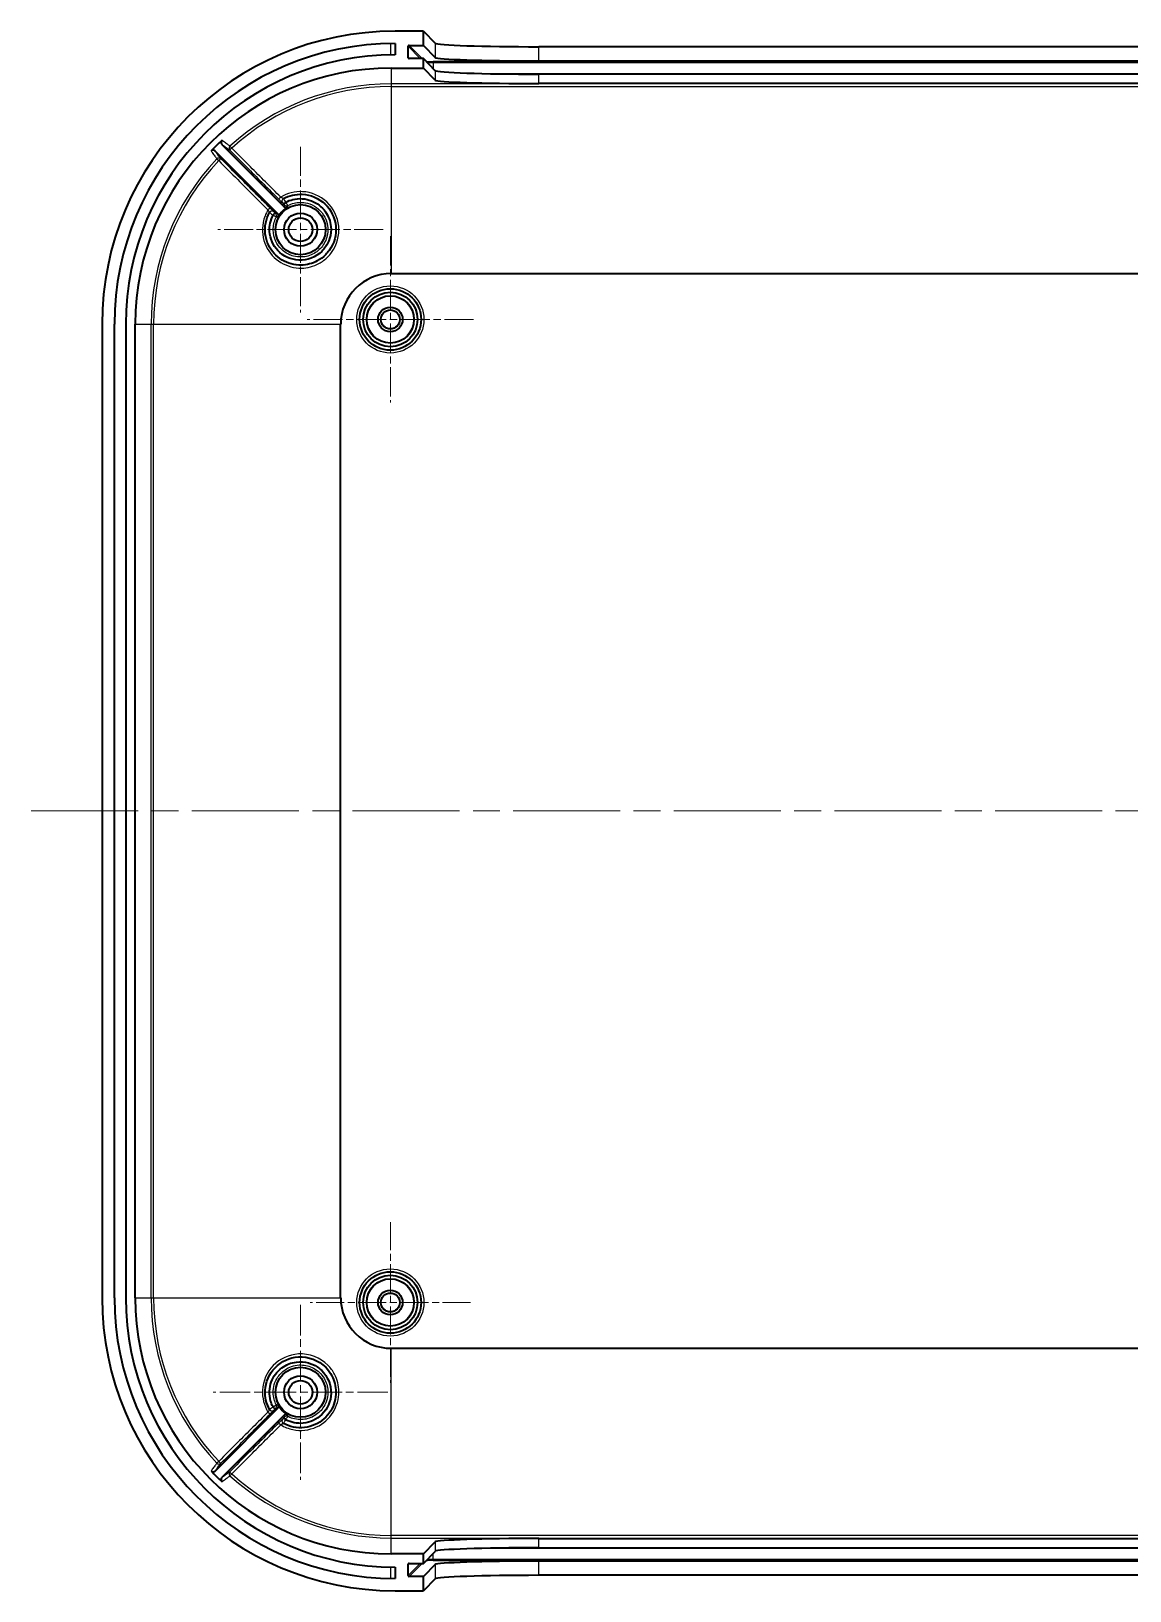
# Model space of a CAD drawing. Header units: millimetres. Extents: x 29 to 4761, y 16 to 859.
# Drawn here: x 2614.2 to 2730.4, y 506.2 to 671.2 of the extents above; entities that cross this region are included whole.
import ezdxf

# ---------------------------------------------------------------- set-up
doc = ezdxf.new("R2010")
doc.units = ezdxf.units.MM
doc.header["$LTSCALE"] = 2
doc.linetypes.add('CHAIN', pattern=[0.3543, 0.2362, -0.0295, 0.0591, -0.0295])
doc.layers.add('Center Mark (ISO)', color=7, linetype='Continuous', lineweight=18, true_color=0x80ffff)
doc.layers.add('Centerline (ISO)', color=7, linetype='Continuous', lineweight=18, true_color=0x80ffff)
doc.layers.add('Visible (ISO)', color=7, linetype='Continuous', lineweight=35)
doc.layers.add('Visible Narrow (ISO)', color=7, linetype='Continuous', lineweight=25)

msp = doc.modelspace()

# ---------------------------------------------------------------- linework, layer by layer
at = {"layer": 'Center Mark (ISO)', "linetype": 'CHAIN', "ltscale": 6.481943}
for p, q in [((2642.68, 658.91), (2642.68, 641.41)), ((2651.43, 650.16), (2633.93, 650.16))]:
    msp.add_line(p, q, dxfattribs=at)
at = {"layer": 'Center Mark (ISO)', "linetype": 'CHAIN', "ltscale": 6.518983}
for p, q in [((2652.18, 649.46), (2652.18, 631.86)), ((2660.98, 640.66), (2643.38, 640.66))]:
    msp.add_line(p, q, dxfattribs=at)
at = {"layer": 'Center Mark (ISO)', "linetype": 'CHAIN', "ltscale": 6.296742}
for p, q in [((2652.18, 545.16), (2652.18, 528.16)), ((2660.68, 536.66), (2643.68, 536.66))]:
    msp.add_line(p, q, dxfattribs=at)
at = {"layer": 'Center Mark (ISO)', "linetype": 'CHAIN', "ltscale": 6.852346}
for p, q in [((2642.68, 536.41), (2642.68, 517.91)), ((2651.93, 527.16), (2633.43, 527.16))]:
    msp.add_line(p, q, dxfattribs=at)
at = {"layer": 'Centerline (ISO)', "linetype": 'CHAIN', "ltscale": 23.990969}
msp.add_line((2614.18, 588.66), (2869.18, 588.66), dxfattribs=at)
at = {"layer": 'Visible (ISO)'}
for p, q in [((2655.68, 671.16), (2652.68, 671.16)), ((2655.68, 669.66), (2655.68, 671.16)), ((2655.68, 671.16), (2656.91, 669.89)), ((2652.68, 669.86), (2652.68, 668.66)), ((2654.08, 668.35), (2654.08, 669.56)), ((2654.18, 669.66), (2655.68, 669.66)), ((2655.68, 668.25), (2654.18, 668.25)), ((2655.68, 669.66), (2656.91, 668.39)), ((2656.91, 666.98), (2655.68, 668.25)), ((2655.68, 667.26), (2655.68, 668.25)), ((2667.91, 669.52), (2815.44, 669.52)), ((2652.28, 667.26), (2655.68, 667.26)), ((2656.91, 665.99), (2655.68, 667.26)), ((2667.91, 668.01), (2815.44, 668.01)), ((2815.44, 666.61), (2667.91, 666.61)), ((2815.44, 665.62), (2667.91, 665.62)), ((2640.25, 651.87), (2633.64, 658.48)), ((2634.36, 659.18), (2640.96, 652.58)), ((2652.28, 645.51), (2831.08, 645.51)), ((2621.68, 640.16), (2621.68, 537.16)), ((2622.98, 537.16), (2622.98, 640.16)), ((2624.18, 640.16), (2624.18, 537.16)), ((2625.18, 537.16), (2625.18, 640.16)), ((2646.92, 537.16), (2646.92, 640.16)), ((2831.08, 531.8), (2652.28, 531.8)), ((2633.64, 518.83), (2640.25, 525.44)), ((2640.96, 524.74), (2634.36, 518.14)), ((2667.91, 511.7), (2815.44, 511.7)), ((2655.68, 510.06), (2652.28, 510.06)), ((2655.68, 510.06), (2656.91, 511.33)), ((2655.68, 509.06), (2656.91, 510.33)), ((2655.68, 509.06), (2655.68, 510.06)), ((2667.91, 510.7), (2815.44, 510.7)), ((2652.68, 508.66), (2652.68, 507.46)), ((2654.08, 507.76), (2654.08, 508.96)), ((2654.18, 509.06), (2655.68, 509.06)), ((2656.91, 508.93), (2655.68, 507.66)), ((2815.44, 509.3), (2667.91, 509.3)), ((2655.68, 507.66), (2654.18, 507.66)), ((2655.68, 506.16), (2655.68, 507.66)), ((2656.91, 507.43), (2655.68, 506.16)), ((2815.44, 507.8), (2667.91, 507.8)), ((2652.68, 506.16), (2655.68, 506.16))]:
    msp.add_line(p, q, dxfattribs=at)
for centre, radius in [((2642.68, 650.16), 2.65), ((2642.68, 650.16), 1.75), ((2642.68, 650.16), 1.25), ((2652.18, 640.66), 3.25), ((2652.18, 640.66), 2.88), ((2652.18, 640.66), 2.5), ((2652.18, 640.66), 1.3), ((2652.18, 640.66), 1), ((2652.18, 536.66), 3.25), ((2652.18, 536.66), 2.88), ((2652.18, 536.66), 2.5), ((2652.18, 536.66), 1.3), ((2652.18, 536.66), 1), ((2642.68, 527.16), 2.65), ((2642.68, 527.16), 1.75), ((2642.68, 527.16), 1.25)]:
    msp.add_circle(centre, radius, dxfattribs=at)
for centre, radius, start, end in [((2652.68, 640.16), 31, 90, 180), ((2652.68, 640.16), 29.7, 90, 180), ((2652.68, 640.16), 28.5, 90, 180), ((2652.28, 640.16), 27.1, 90, 180), ((2652.28, 640.16), 26.44, 132.6257, 136.1337), ((2642.68, 650.16), 2.73, 119.6942, 150.3058), ((2652.28, 640.16), 5.35, 90, 180), ((2652.68, 537.16), 31, 180, 270), ((2652.68, 537.16), 29.7, 180, 270), ((2652.68, 537.16), 28.5, 180, 270), ((2652.28, 537.16), 27.1, 180, 270), ((2652.28, 537.16), 5.35, 180, 270), ((2642.68, 527.16), 2.73, 209.6942, 240.3058), ((2652.28, 537.16), 26.44, 223.8663, 227.3743)]:
    msp.add_arc(centre, radius, start, end, dxfattribs=at)
for centre, major_axis, ratio, start_param, end_param in [((2654.18, 669.56), (-0.0699, 0.0717), 0.998813, 5.511115, 7.081911), ((2654.18, 668.35), (0.0699, -0.0717), 0.998813, 3.940318, 5.511115), ((2667.91, 669.9), (-11, 0), 0.034921, 0.034029, 1.570796), ((2667.91, 668.4), (11, 0), 0.034921, 3.175622, 4.712389), ((2667.91, 667), (-11, 0), 0.034921, 0.034029, 1.570796), ((2667.91, 666), (11, 0), 0.034921, 3.175622, 4.712389), ((2667.91, 511.31), (-11, 0), 0.034921, 4.712389, 6.249156), ((2667.91, 510.32), (11, 0), 0.034921, 1.570796, 3.107563), ((2654.18, 508.96), (0.0699, 0.0717), 0.998813, 0.772071, 2.342867), ((2667.91, 508.91), (-11, 0), 0.034921, 4.712389, 6.249156), ((2654.18, 507.76), (-0.0699, -0.0717), 0.998813, 5.48446, 7.055256), ((2667.91, 507.41), (11, 0), 0.034921, 1.570796, 3.107563)]:
    msp.add_ellipse(centre, major_axis=major_axis, ratio=ratio, start_param=start_param, end_param=end_param, dxfattribs=at)
for points, knots in [([(2633.64, 658.48), (2633.62, 658.51), (2633.58, 658.53), (2633.51, 658.56), (2633.47, 658.57), (2633.39, 658.57), (2633.36, 658.56), (2633.3, 658.54), (2633.28, 658.53), (2633.25, 658.51), (2633.23, 658.49), (2633.22, 658.48)], [0, 0, 0, 0, 0.01173276, 0.01173276, 0.02345978, 0.02345978, 0.03517885, 0.03517885, 0.04151276, 0.04151276, 0.04784661, 0.04784661, 0.04784661, 0.04784661]), ([(2634.37, 659.61), (2634.34, 659.58), (2634.32, 659.55), (2634.29, 659.48), (2634.28, 659.44), (2634.27, 659.36), (2634.28, 659.32), (2634.3, 659.27), (2634.31, 659.25), (2634.33, 659.21), (2634.35, 659.19), (2634.36, 659.18)], [0, 0, 0, 0, 0.01171268, 0.01171268, 0.02342642, 0.02342642, 0.03514648, 0.03514648, 0.04182131, 0.04182131, 0.04849675, 0.04849675, 0.04849675, 0.04849675]), ([(2640.86, 653.44), (2641.47, 653.77), (2642.17, 653.94), (2643.74, 653.86), (2644.6, 653.49), (2645.9, 652.28), (2646.32, 651.42), (2646.5, 649.62), (2646.24, 648.69), (2645.59, 647.8), (2645.47, 647.65), (2645.34, 647.52), (2645.08, 647.25), (2644.78, 647.03), (2643.93, 646.57), (2643.34, 646.42), (2642.04, 646.39), (2641.33, 646.58), (2640.1, 647.33), (2639.59, 647.9), (2638.94, 649.29), (2638.84, 650.11), (2639.07, 651.26), (2639.21, 651.63), (2639.39, 651.97)], [1.390185, 1.390185, 1.390185, 1.390185, 1.61459, 1.61459, 1.900324, 1.900324, 2.192088, 2.192088, 2.487503, 2.487503, 2.549169, 2.549169, 2.549169, 2.669375, 2.669375, 2.861704, 2.861704, 3.090451, 3.090451, 3.329912, 3.329912, 3.586541, 3.586541, 3.711331, 3.711331, 3.711331, 3.711331]), ([(2641.13, 653.06), (2641.36, 653.19), (2641.61, 653.28), (2642.52, 653.51), (2643.22, 653.46), (2644.43, 652.98), (2644.95, 652.58), (2645.63, 651.6), (2645.83, 651.06), (2645.93, 650.08), (2645.88, 649.64), (2645.66, 648.91), (2645.51, 648.61), (2645.2, 648.17), (2645.07, 648.01), (2644.92, 647.86), (2644.28, 647.24), (2643.39, 646.9), (2641.67, 646.97), (2640.85, 647.34), (2639.76, 648.5), (2639.45, 649.22), (2639.36, 650.56), (2639.49, 651.17), (2639.77, 651.7)], [-2.974705, -2.974705, -2.974705, -2.974705, -2.895655, -2.895655, -2.694639, -2.694639, -2.504301, -2.504301, -2.336327, -2.336327, -2.207116, -2.207116, -2.107723, -2.107723, -2.045603, -2.045603, -2.045603, -1.78031, -1.78031, -1.527883, -1.527883, -1.303337, -1.303337, -1.123987, -1.123987, -1.123987, -1.123987]), ([(2639.97, 651.93), (2639.97, 651.93), (2639.97, 651.93), (2639.97, 651.93), (2639.97, 651.92), (2639.95, 651.9), (2639.94, 651.89), (2639.91, 651.85), (2639.89, 651.83), (2639.84, 651.78), (2639.81, 651.75), (2639.78, 651.72)], [-0.00023813, -0.00023813, -0.00023813, -0.00023813, 0, 0, 0.0112254, 0.0112254, 0.02202357, 0.02202357, 0.03375536, 0.03375536, 0.04539591, 0.04539591, 0.04539591, 0.04539591]), ([(2640.3, 651.51), (2640.32, 651.54), (2640.33, 651.58), (2640.34, 651.66), (2640.34, 651.7), (2640.33, 651.76), (2640.32, 651.78), (2640.29, 651.83), (2640.27, 651.85), (2640.25, 651.87)], [0, 0, 0, 0, 0.01171933, 0.01171933, 0.02343847, 0.02343847, 0.03132194, 0.03132194, 0.03920543, 0.03920543, 0.03920543, 0.03920543]), ([(2641.11, 653.05), (2641.08, 653.02), (2641.06, 652.99), (2641.01, 652.95), (2640.98, 652.93), (2640.95, 652.89), (2640.93, 652.88), (2640.91, 652.87), (2640.9, 652.86), (2640.9, 652.86), (2640.9, 652.86), (2640.9, 652.86)], [0, 0, 0, 0, 0.01157519, 0.01157519, 0.0232405, 0.0232405, 0.03402038, 0.03402038, 0.04522595, 0.04522595, 0.0454631, 0.0454631, 0.0454631, 0.0454631]), ([(2640.96, 652.58), (2640.99, 652.55), (2641.02, 652.53), (2641.09, 652.5), (2641.13, 652.49), (2641.2, 652.49), (2641.22, 652.49), (2641.28, 652.51), (2641.3, 652.52), (2641.32, 652.53)], [0, 0, 0, 0, 0.01171933, 0.01171933, 0.02343845, 0.02343845, 0.03132193, 0.03132193, 0.03920543, 0.03920543, 0.03920543, 0.03920543]), ([(2639.78, 651.72), (2639.78, 651.72), (2639.78, 651.72), (2639.78, 651.71), (2639.77, 651.71), (2639.77, 651.7)], [0.084972316, 0.084972316, 0.084972316, 0.084972316, 0.085492845, 0.085492845, 0.089683008, 0.089683008, 0.089683008, 0.089683008]), ([(2639.39, 525.35), (2639.06, 525.95), (2638.89, 526.66), (2638.98, 528.25), (2639.36, 529.12), (2640.63, 530.43), (2641.53, 530.84), (2643.51, 530.96), (2644.59, 530.55), (2645.34, 529.8), (2645.6, 529.53), (2645.82, 529.23), (2646.27, 528.38), (2646.42, 527.79), (2646.43, 526.49), (2646.24, 525.79), (2645.48, 524.56), (2644.9, 524.05), (2643.51, 523.42), (2642.69, 523.32), (2641.55, 523.56), (2641.19, 523.69), (2640.86, 523.87)], [1.387002, 1.387002, 1.387002, 1.387002, 1.612313, 1.612313, 1.903558, 1.903558, 2.205154, 2.205154, 2.549165, 2.549165, 2.549165, 2.669371, 2.669371, 2.8617, 2.8617, 3.090894, 3.090894, 3.330249, 3.330249, 3.586875, 3.586875, 3.708144, 3.708144, 3.708144, 3.708144]), ([(2639.77, 525.61), (2639.66, 525.82), (2639.57, 526.04), (2639.33, 526.91), (2639.36, 527.62), (2639.8, 528.84), (2640.2, 529.37), (2641.15, 530.08), (2641.69, 530.29), (2642.67, 530.41), (2643.11, 530.38), (2643.85, 530.17), (2644.15, 530.03), (2644.61, 529.73), (2644.77, 529.6), (2644.92, 529.45), (2645.55, 528.83), (2645.92, 527.95), (2645.89, 526.23), (2645.54, 525.4), (2644.41, 524.29), (2643.7, 523.95), (2642.33, 523.83), (2641.69, 523.96), (2641.13, 524.25)], [-2.967212, -2.967212, -2.967212, -2.967212, -2.896772, -2.896772, -2.695553, -2.695553, -2.505218, -2.505218, -2.336908, -2.336908, -2.207439, -2.207439, -2.107848, -2.107848, -2.045603, -2.045603, -2.045603, -1.780877, -1.780877, -1.528696, -1.528696, -1.304566, -1.304566, -1.116494, -1.116494, -1.116494, -1.116494]), ([(2639.78, 525.59), (2639.81, 525.56), (2639.84, 525.54), (2639.89, 525.49), (2639.91, 525.46), (2639.94, 525.43), (2639.95, 525.41), (2639.97, 525.39), (2639.97, 525.39), (2639.97, 525.38), (2639.97, 525.38), (2639.97, 525.38)], [0, 0, 0, 0, 0.01157548, 0.01157548, 0.02324169, 0.02324169, 0.0339795, 0.0339795, 0.04514215, 0.04514215, 0.04537895, 0.04537895, 0.04537895, 0.04537895]), ([(2640.25, 525.44), (2640.28, 525.47), (2640.3, 525.5), (2640.33, 525.58), (2640.34, 525.61), (2640.34, 525.68), (2640.34, 525.71), (2640.33, 525.76), (2640.32, 525.78), (2640.3, 525.8)], [0, 0, 0, 0, 0.01171933, 0.01171933, 0.02343845, 0.02343845, 0.03132193, 0.03132193, 0.03920543, 0.03920543, 0.03920543, 0.03920543]), ([(2641.32, 524.78), (2641.29, 524.8), (2641.25, 524.82), (2641.17, 524.83), (2641.13, 524.82), (2641.07, 524.81), (2641.05, 524.8), (2641, 524.77), (2640.98, 524.75), (2640.96, 524.74)], [0, 0, 0, 0, 0.01171933, 0.01171933, 0.02343847, 0.02343847, 0.03132194, 0.03132194, 0.03920543, 0.03920543, 0.03920543, 0.03920543]), ([(2640.9, 524.45), (2640.9, 524.45), (2640.9, 524.45), (2640.9, 524.45), (2640.91, 524.45), (2640.93, 524.43), (2640.95, 524.42), (2640.98, 524.39), (2641.01, 524.37), (2641.06, 524.32), (2641.08, 524.29), (2641.11, 524.27)], [-0.0002385, -0.0002385, -0.0002385, -0.0002385, 0, 0, 0.01126892, 0.01126892, 0.02210975, 0.02210975, 0.03384102, 0.03384102, 0.04548166, 0.04548166, 0.04548166, 0.04548166]), ([(2641.11, 524.27), (2641.11, 524.26), (2641.11, 524.26), (2641.12, 524.26), (2641.12, 524.25), (2641.13, 524.25)], [0.08378186, 0.08378186, 0.08378186, 0.08378186, 0.084260716, 0.084260716, 0.087865168, 0.087865168, 0.087865168, 0.087865168]), ([(2633.22, 518.84), (2633.24, 518.81), (2633.27, 518.79), (2633.35, 518.75), (2633.38, 518.75), (2633.46, 518.74), (2633.5, 518.75), (2633.56, 518.77), (2633.58, 518.78), (2633.61, 518.8), (2633.63, 518.82), (2633.64, 518.83)], [0, 0, 0, 0, 0.01171263, 0.01171263, 0.02342663, 0.02342663, 0.03514711, 0.03514711, 0.04149604, 0.04149604, 0.04784551, 0.04784551, 0.04784551, 0.04784551]), ([(2634.36, 518.14), (2634.34, 518.11), (2634.31, 518.08), (2634.28, 518), (2634.28, 517.97), (2634.28, 517.89), (2634.28, 517.85), (2634.31, 517.79), (2634.32, 517.77), (2634.34, 517.74), (2634.36, 517.72), (2634.37, 517.7)], [0, 0, 0, 0, 0.01173286, 0.01173286, 0.02345996, 0.02345996, 0.03517903, 0.03517903, 0.04183847, 0.04183847, 0.04849786, 0.04849786, 0.04849786, 0.04849786])]:
    msp.add_open_spline(points, degree=3, knots=knots, dxfattribs=at)
for points in [[(2641.13, 653.06), (2641.12, 653.06), (2641.12, 653.05), (2641.11, 653.05)], [(2639.77, 525.61), (2639.77, 525.6), (2639.78, 525.6), (2639.78, 525.59)]]:
    msp.add_open_spline(points, degree=3, dxfattribs=at)
at = {"layer": 'Visible Narrow (ISO)'}
for p, q in [((2652.18, 669.85), (2652.18, 668.65)), ((2654.08, 669.56), (2655.34, 668.25)), ((2654.17, 668.25), (2654.08, 668.35)), ((2655.54, 668.25), (2654.18, 669.66)), ((2656.91, 669.89), (2656.91, 668.39)), ((2667.91, 668.01), (2667.91, 669.52)), ((2652.28, 667.26), (2652.28, 665.58)), ((2656.7, 667.96), (2656.7, 667.86)), ((2826.65, 667.96), (2656.7, 667.96)), ((2656.7, 667.86), (2826.65, 667.86)), ((2656.7, 667.86), (2656.7, 667.2)), ((2656.91, 666.98), (2656.91, 665.99)), ((2820.56, 666.66), (2662.79, 666.66)), ((2667.91, 665.62), (2667.91, 666.61)), ((2831.08, 665.58), (2652.28, 665.58)), ((2652.28, 665.58), (2652.28, 665.3)), ((2652.28, 665.3), (2831.08, 665.3)), ((2652.28, 665.3), (2652.28, 645.51)), ((2635.39, 658.79), (2635.2, 658.99)), ((2633.83, 657.65), (2634.03, 657.46)), ((2625.18, 640.16), (2626.85, 640.16)), ((2626.85, 640.16), (2627.13, 640.16)), ((2626.85, 640.16), (2626.85, 537.16)), ((2627.13, 537.16), (2627.13, 640.16)), ((2627.13, 640.16), (2646.92, 640.16)), ((2625.18, 537.16), (2626.85, 537.16)), ((2626.85, 537.16), (2627.13, 537.16)), ((2627.13, 537.16), (2646.92, 537.16)), ((2652.28, 512.01), (2652.28, 531.8)), ((2634.03, 519.85), (2633.83, 519.67)), ((2635.2, 518.32), (2635.39, 518.52)), ((2652.28, 511.73), (2652.28, 512.01)), ((2831.08, 512.01), (2652.28, 512.01)), ((2652.28, 510.06), (2652.28, 511.73)), ((2652.28, 511.73), (2831.08, 511.73)), ((2667.91, 510.7), (2667.91, 511.7)), ((2656.7, 509.46), (2656.7, 510.11)), ((2656.91, 511.33), (2656.91, 510.33)), ((2662.79, 510.66), (2820.56, 510.66)), ((2652.18, 508.66), (2652.18, 507.46)), ((2655.34, 509.06), (2654.08, 507.76)), ((2654.08, 508.96), (2654.17, 509.06)), ((2654.18, 507.66), (2655.54, 509.06)), ((2656.7, 509.46), (2656.7, 509.35)), ((2826.65, 509.46), (2656.7, 509.46)), ((2656.7, 509.35), (2826.65, 509.35)), ((2656.91, 508.93), (2656.91, 507.43)), ((2667.91, 507.8), (2667.91, 509.3))]:
    msp.add_line(p, q, dxfattribs=at)
for centre, radius in [((2652.18, 640.66), 3.55), ((2652.18, 640.66), 2.53), ((2652.18, 536.66), 3.55), ((2652.18, 536.66), 2.53)]:
    msp.add_circle(centre, radius, dxfattribs=at)
for centre, radius, start, end in [((2652.28, 640.16), 25.42, 90, 132.1827), ((2652.28, 640.16), 25.15, 90, 132.1827), ((2652.28, 640.16), 25.42, 136.5262, 180), ((2652.28, 640.16), 25.15, 136.5262, 180), ((2652.28, 537.16), 25.42, 180, 223.4738), ((2652.28, 537.16), 25.15, 180, 223.4738), ((2652.28, 537.16), 25.42, 227.8173, 270), ((2652.28, 537.16), 25.15, 227.8173, 270)]:
    msp.add_arc(centre, radius, start, end, dxfattribs=at)
for centre, major_axis, ratio, start_param, end_param in [((2656.7, 667.99), (-0.9, 0), 0.034899, 0.585404, 1.570796), ((2656.7, 667.89), (1, 0), 0.034899, 4.013205, 4.712389), ((2635.41, 658.77), (-0.179, -0.241), 0.999367, 4.515756, 6.13551), ((2635.41, 658.77), (-0.212, -0.212), 0.084292, 4.708204, 6.277931), ((2634.04, 657.44), (0.241, 0.178), 0.999372, 0.148288, 1.745523), ((2634.04, 657.44), (0.212, 0.212), 0.084364, 0.005255, 1.573082), ((2640.6, 653.58), (-0.212, -0.212), 0.084189, 4.706477, 6.277931), ((2641.01, 653.18), (-0.212, 0.212), 0.999987, 6.001696, 7.853982), ((2641.01, 653.18), (-0.212, 0.212), 0.999987, 6.001274, 7.853982), ((2639.25, 652.23), (0.212, 0.212), 0.084333, 0.005255, 1.57403), ((2639.65, 651.82), (-0.263, 0.145), 0.999985, 4.430895, 6.283185), ((2639.65, 651.82), (-0.263, 0.145), 0.999985, 4.430474, 6.283185), ((2639.84, 651.63), (0.138, 0.266), 0.999994, 4.712389, 5.977585), ((2641.2, 652.99), (-0.266, -0.138), 0.999994, 0.305597, 1.570796), ((2639.25, 525.08), (0.212, -0.212), 0.084333, 4.709156, 6.277931), ((2639.65, 525.49), (-0.212, -0.212), 0.999987, 6.001692, 7.853982), ((2639.65, 525.49), (-0.212, -0.212), 0.999987, 6.00127, 7.853982), ((2639.84, 525.68), (0.138, -0.266), 0.999994, 0.3056, 1.570796), ((2640.6, 523.73), (-0.212, 0.212), 0.084189, 0.005255, 1.576708), ((2641.01, 524.14), (-0.145, -0.263), 0.999985, 4.4309, 6.283185), ((2641.01, 524.13), (-0.145, -0.263), 0.999985, 4.430478, 6.283185), ((2641.2, 524.33), (-0.266, 0.138), 0.999994, 4.712389, 5.977588), ((2634.04, 519.87), (0.212, -0.212), 0.084364, 4.710104, 6.277931), ((2634.04, 519.87), (0.241, -0.178), 0.999372, 4.537662, 6.134897), ((2635.41, 518.54), (-0.179, 0.241), 0.999367, 0.147675, 1.767429), ((2635.41, 518.54), (-0.212, 0.212), 0.084292, 0.005255, 1.574982), ((2656.7, 509.32), (0.9, 0), 0.034899, 1.570796, 2.556189), ((2656.7, 509.42), (-1, 0), 0.034899, 4.712389, 5.411573)]:
    msp.add_ellipse(centre, major_axis=major_axis, ratio=ratio, start_param=start_param, end_param=end_param, dxfattribs=at)
for points, knots in [([(2633.22, 658.48), (2633.26, 658.42), (2633.3, 658.36), (2633.34, 658.31), (2633.43, 658.18), (2633.52, 658.06), (2633.68, 657.85), (2633.75, 657.75), (2633.83, 657.65)], [-3.132943, -3.132943, -3.132943, -3.132943, -2.532076, -2.532076, -2.532076, -1.266038, -1.266038, -0.227616, -0.227616, -0.227616, -0.227616]), ([(2634.26, 657.65), (2634.18, 657.75), (2634.11, 657.85), (2633.95, 658.07), (2633.86, 658.19), (2633.77, 658.31), (2633.73, 658.37), (2633.69, 658.42), (2633.64, 658.48)], [0.227616, 0.227616, 0.227616, 0.227616, 1.266038, 1.266038, 2.532076, 2.532076, 2.532076, 3.132052, 3.132052, 3.132052, 3.132052]), ([(2634.36, 659.18), (2634.42, 659.13), (2634.48, 659.09), (2634.53, 659.05), (2634.66, 658.96), (2634.78, 658.87), (2635, 658.71), (2635.09, 658.63), (2635.19, 658.56)], [1.932109, 1.932109, 1.932109, 1.932109, 2.531995, 2.531995, 2.531995, 3.797992, 3.797992, 4.83656, 4.83656, 4.83656, 4.83656]), ([(2635.2, 658.99), (2635.1, 659.07), (2635.01, 659.14), (2634.79, 659.3), (2634.66, 659.39), (2634.54, 659.48), (2634.49, 659.52), (2634.43, 659.57), (2634.37, 659.61)], [-4.83656, -4.83656, -4.83656, -4.83656, -3.797992, -3.797992, -2.531995, -2.531995, -2.531995, -1.931218, -1.931218, -1.931218, -1.931218]), ([(2635.19, 658.56), (2635.85, 657.9), (2636.51, 657.24), (2638.24, 655.51), (2639.32, 654.44), (2640.39, 653.37)], [1.0910008, 1.0910008, 1.0910008, 1.0910008, 1.3713725, 1.3713725, 1.8284966, 1.8284966, 1.8284966, 1.8284966]), ([(2640.59, 653.6), (2639.51, 654.67), (2638.44, 655.74), (2636.71, 657.47), (2636.05, 658.13), (2635.39, 658.79)], [-1.8284966, -1.8284966, -1.8284966, -1.8284966, -1.3713725, -1.3713725, -1.0910008, -1.0910008, -1.0910008, -1.0910008]), ([(2634.03, 657.46), (2634.69, 656.79), (2635.36, 656.12), (2637.1, 654.38), (2638.17, 653.31), (2639.23, 652.24)], [-0.7396249, -0.7396249, -0.7396249, -0.7396249, -0.4548297, -0.4548297, 0, 0, 0, 0]), ([(2639.46, 652.44), (2638.4, 653.51), (2637.33, 654.58), (2635.59, 656.32), (2634.92, 656.98), (2634.26, 657.65)], [0, 0, 0, 0, 0.4548297, 0.4548297, 0.7396249, 0.7396249, 0.7396249, 0.7396249]), ([(2639.23, 652.24), (2638.99, 651.84), (2638.81, 651.39), (2638.56, 650.09), (2638.67, 649.2), (2639.36, 647.71), (2639.92, 647.09), (2641.25, 646.29), (2642.01, 646.08), (2643.41, 646.1), (2644.05, 646.27), (2644.96, 646.76), (2645.29, 647), (2645.57, 647.29), (2645.71, 647.43), (2645.85, 647.59), (2646.54, 648.55), (2646.81, 649.56), (2646.62, 651.5), (2646.17, 652.42), (2644.77, 653.74), (2643.84, 654.13), (2642.09, 654.22), (2641.27, 654.02), (2640.59, 653.6)], [-3.72871, -3.72871, -3.72871, -3.72871, -3.586541, -3.586541, -3.329912, -3.329912, -3.090451, -3.090451, -2.861704, -2.861704, -2.669375, -2.669375, -2.549169, -2.549169, -2.549169, -2.487503, -2.487503, -2.192088, -2.192088, -1.900324, -1.900324, -1.61459, -1.61459, -1.372973, -1.372973, -1.372973, -1.372973]), ([(2640.86, 653.44), (2640.86, 653.44), (2640.85, 653.45), (2640.79, 653.48), (2640.76, 653.49), (2640.7, 653.53), (2640.67, 653.54), (2640.62, 653.57), (2640.61, 653.59), (2640.59, 653.6)], [-0.09088563, -0.09088563, -0.09088563, -0.09088563, -0.05799154, -0.05799154, -0.03221752, -0.03221752, -0.01239135, -0.01239135, 0, 0, 0, 0]), ([(2641.13, 653.06), (2641.11, 653.09), (2641.1, 653.11), (2641.03, 653.21), (2640.98, 653.28), (2640.91, 653.37), (2640.89, 653.41), (2640.87, 653.43), (2640.87, 653.44), (2640.87, 653.44)], [0, 0, 0, 0, 0.00347619, 0.00347619, 0.01546967, 0.01546967, 0.02469543, 0.02469543, 0.03046153, 0.03046153, 0.03046153, 0.03046153]), ([(2639.23, 652.24), (2639.25, 652.22), (2639.27, 652.19), (2639.31, 652.12), (2639.34, 652.07), (2639.38, 652), (2639.39, 651.97), (2639.39, 651.97)], [-0.09094272, -0.09094272, -0.09094272, -0.09094272, -0.07186543, -0.07186543, -0.04134175, -0.04134175, 0, 0, 0, 0]), ([(2639.39, 651.97), (2639.39, 651.97), (2639.39, 651.96), (2639.41, 651.96), (2639.42, 651.95), (2639.46, 651.92), (2639.5, 651.89), (2639.59, 651.83), (2639.65, 651.78), (2639.73, 651.73), (2639.75, 651.71), (2639.77, 651.7)], [0, 0, 0, 0, 0.00375714, 0.00375714, 0.00976857, 0.00976857, 0.01758343, 0.01758343, 0.02774275, 0.02774275, 0.03048442, 0.03048442, 0.03048442, 0.03048442]), ([(2639.87, 652.03), (2639.87, 652.03), (2639.83, 652.07), (2639.72, 652.18), (2639.66, 652.24), (2639.55, 652.35), (2639.51, 652.4), (2639.46, 652.44)], [0, 0, 0, 0, 0.04134175, 0.04134175, 0.07186543, 0.07186543, 0.09094272, 0.09094272, 0.09094272, 0.09094272]), ([(2641.34, 652.72), (2641.75, 652.93), (2642.21, 653.05), (2642.92, 653.05), (2643.16, 653.02), (2644.11, 652.77), (2644.73, 652.32), (2645.46, 651.16), (2645.62, 650.51), (2645.51, 649.41), (2645.35, 648.95), (2644.84, 648.18), (2644.5, 647.87), (2643.7, 647.41), (2643.24, 647.28), (2642.49, 647.26), (2642.2, 647.29), (2641.92, 647.36), (2641.74, 647.41), (2641.56, 647.48), (2641.12, 647.7), (2640.87, 647.87), (2640.41, 648.32), (2640.21, 648.61), (2639.89, 649.29), (2639.79, 649.71), (2639.78, 650.56), (2639.88, 651.01), (2640.08, 651.43), (2640.1, 651.46), (2640.11, 651.49)], [-1.95325, -1.95325, -1.95325, -1.95325, -1.791506, -1.791506, -1.705499, -1.705499, -1.450822, -1.450822, -1.226546, -1.226546, -1.060827, -1.060827, -0.903083, -0.903083, -0.739762, -0.739762, -0.637686, -0.637686, -0.637686, -0.571665, -0.571665, -0.466032, -0.466032, -0.345414, -0.345414, -0.200129, -0.200129, -0.045217, -0.045217, -0.034116, -0.034116, -0.034116, -0.034116]), ([(2639.97, 651.93), (2639.95, 651.95), (2639.93, 651.96), (2639.9, 651.99), (2639.89, 652.01), (2639.88, 652.02), (2639.87, 652.03), (2639.87, 652.03), (2639.87, 652.03), (2639.87, 652.03)], [-0.0259187, -0.0259187, -0.0259187, -0.0259187, -0.01758343, -0.01758343, -0.00976857, -0.00976857, -0.00375714, -0.00375714, 0, 0, 0, 0]), ([(2640.06, 651.84), (2640.06, 651.84), (2640.05, 651.84), (2640.04, 651.86), (2640.03, 651.87), (2640.02, 651.88), (2640.01, 651.88), (2640, 651.9), (2639.98, 651.91), (2639.98, 651.92), (2639.97, 651.93)], [-0.02776468, -0.02776468, -0.02776468, -0.02776468, -0.02032718, -0.02032718, -0.01388234, -0.01388234, -0.01388234, -0.0078694, -0.0078694, -0.00453442, -0.00453442, -0.00453442, -0.00453442]), ([(2640.25, 651.87), (2640.24, 651.87), (2640.22, 651.87), (2640.16, 651.86), (2640.11, 651.85), (2640.06, 651.84)], [1.570034, 1.570034, 1.570034, 1.570034, 2.311485, 2.311485, 4.62297, 4.62297, 4.62297, 4.62297]), ([(2640.39, 653.37), (2640.42, 653.34), (2640.45, 653.31), (2640.52, 653.24), (2640.57, 653.19), (2640.66, 653.1), (2640.7, 653.06), (2640.77, 652.99), (2640.8, 652.97), (2640.8, 652.97)], [0, 0, 0, 0, 0.01239135, 0.01239135, 0.03221752, 0.03221752, 0.05799154, 0.05799154, 0.09088563, 0.09088563, 0.09088563, 0.09088563]), ([(2640.8, 652.97), (2640.8, 652.97), (2640.8, 652.96), (2640.81, 652.95), (2640.82, 652.94), (2640.86, 652.91), (2640.88, 652.89), (2640.9, 652.86)], [-0.03046153, -0.03046153, -0.03046153, -0.03046153, -0.02469543, -0.02469543, -0.01546967, -0.01546967, -0.00456409, -0.00456409, -0.00456409, -0.00456409]), ([(2640.9, 652.86), (2640.92, 652.85), (2640.93, 652.84), (2640.95, 652.81), (2640.96, 652.8), (2640.98, 652.79), (2640.98, 652.78), (2640.99, 652.78), (2640.99, 652.77), (2640.99, 652.77)], [-0.02325179, -0.02325179, -0.02325179, -0.02325179, -0.01741585, -0.01741585, -0.00967547, -0.00967547, -0.00372134, -0.00372134, 0, 0, 0, 0]), ([(2640.99, 652.77), (2640.99, 652.75), (2640.98, 652.72), (2640.98, 652.68), (2640.97, 652.65), (2640.97, 652.63), (2640.97, 652.61), (2640.96, 652.59), (2640.96, 652.58)], [0, 0, 0, 0, 1.155671, 1.155671, 2.311342, 2.311342, 2.311342, 3.05265, 3.05265, 3.05265, 3.05265]), ([(2641.34, 652.72), (2641.34, 652.72), (2641.34, 652.72), (2641.33, 652.74), (2641.32, 652.75), (2641.29, 652.79), (2641.26, 652.83), (2641.2, 652.92), (2641.16, 652.98), (2641.11, 653.05)], [0, 0, 0, 0, 0.00372134, 0.00372134, 0.00967547, 0.00967547, 0.01741585, 0.01741585, 0.02763342, 0.02763342, 0.02763342, 0.02763342]), ([(2641.32, 652.53), (2641.32, 652.54), (2641.33, 652.56), (2641.33, 652.58), (2641.33, 652.6), (2641.33, 652.62), (2641.34, 652.67), (2641.34, 652.7), (2641.34, 652.72)], [-3.05265, -3.05265, -3.05265, -3.05265, -2.311342, -2.311342, -2.311342, -1.155671, -1.155671, 0, 0, 0, 0]), ([(2639.78, 651.72), (2639.83, 651.69), (2639.88, 651.65), (2639.96, 651.6), (2639.99, 651.58), (2640.02, 651.56), (2640.04, 651.54), (2640.07, 651.52), (2640.1, 651.5), (2640.11, 651.49), (2640.11, 651.49)], [0.00015291, 0.00015291, 0.00015291, 0.00015291, 0.0078694, 0.0078694, 0.01388234, 0.01388234, 0.01388234, 0.02032718, 0.02032718, 0.02776468, 0.02776468, 0.02776468, 0.02776468]), ([(2640.11, 651.49), (2640.16, 651.5), (2640.21, 651.5), (2640.27, 651.51), (2640.29, 651.51), (2640.3, 651.51)], [-4.62297, -4.62297, -4.62297, -4.62297, -2.311485, -2.311485, -1.570034, -1.570034, -1.570034, -1.570034]), ([(2640.59, 523.72), (2640.98, 523.48), (2641.42, 523.3), (2642.7, 523.04), (2643.59, 523.14), (2645.09, 523.82), (2645.71, 524.37), (2646.53, 525.7), (2646.74, 526.46), (2646.73, 527.86), (2646.57, 528.5), (2646.09, 529.42), (2645.85, 529.74), (2645.57, 530.03), (2644.76, 530.84), (2643.6, 531.28), (2641.46, 531.15), (2640.49, 530.71), (2639.11, 529.29), (2638.7, 528.35), (2638.61, 526.58), (2638.81, 525.76), (2639.23, 525.07)], [-3.725356, -3.725356, -3.725356, -3.725356, -3.586875, -3.586875, -3.330249, -3.330249, -3.090894, -3.090894, -2.8617, -2.8617, -2.669371, -2.669371, -2.549165, -2.549165, -2.549165, -2.205154, -2.205154, -1.903558, -1.903558, -1.612313, -1.612313, -1.369623, -1.369623, -1.369623, -1.369623]), ([(2640.11, 525.82), (2639.91, 526.21), (2639.79, 526.66), (2639.77, 527.69), (2639.95, 528.29), (2640.52, 529.13), (2640.83, 529.42), (2641.64, 529.91), (2642.18, 530.06), (2643.18, 530.04), (2643.64, 529.92), (2644.51, 529.46), (2644.9, 529.08), (2645.4, 528.24), (2645.54, 527.78), (2645.58, 527.02), (2645.55, 526.73), (2645.48, 526.45), (2645.41, 526.17), (2645.3, 525.9), (2644.91, 525.27), (2644.58, 524.94), (2643.83, 524.47), (2643.4, 524.32), (2642.48, 524.23), (2641.98, 524.31), (2641.47, 524.53), (2641.4, 524.56), (2641.34, 524.59)], [-1.952733, -1.952733, -1.952733, -1.952733, -1.797667, -1.797667, -1.589533, -1.589533, -1.44237, -1.44237, -1.25381, -1.25381, -1.09312, -1.09312, -0.910278, -0.910278, -0.746944, -0.746944, -0.64486, -0.64486, -0.64486, -0.542776, -0.542776, -0.384293, -0.384293, -0.229945, -0.229945, -0.059528, -0.059528, -0.034251, -0.034251, -0.034251, -0.034251]), ([(2639.23, 525.07), (2638.16, 523.99), (2637.09, 522.92), (2635.35, 521.18), (2634.69, 520.52), (2634.03, 519.85)], [-1.8284651, -1.8284651, -1.8284651, -1.8284651, -1.3713488, -1.3713488, -1.0888402, -1.0888402, -1.0888402, -1.0888402]), ([(2634.26, 519.66), (2634.92, 520.32), (2635.58, 520.99), (2637.32, 522.72), (2638.39, 523.8), (2639.46, 524.87)], [1.0888402, 1.0888402, 1.0888402, 1.0888402, 1.3713488, 1.3713488, 1.8284651, 1.8284651, 1.8284651, 1.8284651]), ([(2639.39, 525.35), (2639.39, 525.34), (2639.38, 525.33), (2639.36, 525.27), (2639.34, 525.24), (2639.3, 525.18), (2639.29, 525.15), (2639.26, 525.11), (2639.25, 525.09), (2639.23, 525.07)], [-0.09094272, -0.09094272, -0.09094272, -0.09094272, -0.05799472, -0.05799472, -0.03221929, -0.03221929, -0.01239203, -0.01239203, 0, 0, 0, 0]), ([(2639.77, 525.61), (2639.75, 525.6), (2639.72, 525.58), (2639.63, 525.51), (2639.55, 525.46), (2639.46, 525.39), (2639.43, 525.37), (2639.4, 525.35), (2639.39, 525.35), (2639.39, 525.35)], [0, 0, 0, 0, 0.00349568, 0.00349568, 0.01549067, 0.01549067, 0.02471759, 0.02471759, 0.03048442, 0.03048442, 0.03048442, 0.03048442]), ([(2639.46, 524.87), (2639.49, 524.9), (2639.52, 524.93), (2639.6, 525), (2639.64, 525.05), (2639.73, 525.14), (2639.77, 525.18), (2639.84, 525.25), (2639.87, 525.28), (2639.87, 525.28)], [0, 0, 0, 0, 0.01239203, 0.01239203, 0.03221929, 0.03221929, 0.05799472, 0.05799472, 0.09094272, 0.09094272, 0.09094272, 0.09094272]), ([(2640.11, 525.82), (2640.11, 525.82), (2640.11, 525.82), (2640.1, 525.81), (2640.08, 525.8), (2640.04, 525.77), (2640.01, 525.75), (2639.91, 525.68), (2639.85, 525.64), (2639.78, 525.59)], [0, 0, 0, 0, 0.00372125, 0.00372125, 0.00967525, 0.00967525, 0.01741545, 0.01741545, 0.02761177, 0.02761177, 0.02761177, 0.02761177]), ([(2639.87, 525.28), (2639.87, 525.28), (2639.87, 525.28), (2639.88, 525.29), (2639.89, 525.3), (2639.92, 525.34), (2639.94, 525.36), (2639.97, 525.38)], [-0.03048442, -0.03048442, -0.03048442, -0.03048442, -0.02471759, -0.02471759, -0.01549067, -0.01549067, -0.00456572, -0.00456572, -0.00456572, -0.00456572]), ([(2639.97, 525.38), (2639.98, 525.4), (2639.99, 525.41), (2640.02, 525.43), (2640.03, 525.45), (2640.05, 525.46), (2640.05, 525.47), (2640.06, 525.47), (2640.06, 525.47), (2640.06, 525.47)], [-0.02323026, -0.02323026, -0.02323026, -0.02323026, -0.01741545, -0.01741545, -0.00967525, -0.00967525, -0.00372125, -0.00372125, 0, 0, 0, 0]), ([(2640.06, 525.47), (2640.08, 525.47), (2640.11, 525.46), (2640.16, 525.46), (2640.18, 525.45), (2640.21, 525.45), (2640.22, 525.45), (2640.24, 525.45), (2640.25, 525.44)], [0, 0, 0, 0, 1.155743, 1.155743, 2.311485, 2.311485, 2.311485, 3.052936, 3.052936, 3.052936, 3.052936]), ([(2640.3, 525.8), (2640.29, 525.81), (2640.27, 525.81), (2640.26, 525.81), (2640.23, 525.81), (2640.21, 525.81), (2640.16, 525.82), (2640.14, 525.82), (2640.11, 525.82)], [-3.052936, -3.052936, -3.052936, -3.052936, -2.311485, -2.311485, -2.311485, -1.155743, -1.155743, 0, 0, 0, 0]), ([(2640.96, 524.74), (2640.96, 524.72), (2640.97, 524.7), (2640.98, 524.64), (2640.98, 524.59), (2640.99, 524.54)], [1.570034, 1.570034, 1.570034, 1.570034, 2.311342, 2.311342, 4.622684, 4.622684, 4.622684, 4.622684]), ([(2641.34, 524.59), (2641.34, 524.64), (2641.33, 524.69), (2641.33, 524.75), (2641.32, 524.77), (2641.32, 524.78)], [-4.622684, -4.622684, -4.622684, -4.622684, -2.311342, -2.311342, -1.570034, -1.570034, -1.570034, -1.570034]), ([(2640.39, 523.95), (2639.32, 522.88), (2638.25, 521.81), (2636.52, 520.08), (2635.86, 519.42), (2635.19, 518.75)], [0, 0, 0, 0, 0.4548375, 0.4548375, 0.7374958, 0.7374958, 0.7374958, 0.7374958]), ([(2635.39, 518.52), (2636.05, 519.18), (2636.72, 519.85), (2638.45, 521.58), (2639.52, 522.65), (2640.59, 523.72)], [-0.7374958, -0.7374958, -0.7374958, -0.7374958, -0.4548375, -0.4548375, 0, 0, 0, 0]), ([(2640.8, 524.35), (2640.8, 524.35), (2640.76, 524.31), (2640.65, 524.2), (2640.59, 524.14), (2640.48, 524.04), (2640.44, 523.99), (2640.39, 523.95)], [0, 0, 0, 0, 0.04127995, 0.04127995, 0.07180652, 0.07180652, 0.09088563, 0.09088563, 0.09088563, 0.09088563]), ([(2640.59, 523.72), (2640.62, 523.73), (2640.65, 523.75), (2640.72, 523.8), (2640.76, 523.82), (2640.83, 523.86), (2640.86, 523.87), (2640.86, 523.87)], [-0.09088563, -0.09088563, -0.09088563, -0.09088563, -0.07180652, -0.07180652, -0.04127995, -0.04127995, 0, 0, 0, 0]), ([(2640.9, 524.45), (2640.88, 524.43), (2640.87, 524.41), (2640.84, 524.38), (2640.82, 524.37), (2640.81, 524.36), (2640.8, 524.35), (2640.8, 524.35), (2640.8, 524.35), (2640.8, 524.35)], [-0.02589744, -0.02589744, -0.02589744, -0.02589744, -0.01757886, -0.01757886, -0.00976603, -0.00976603, -0.00375617, -0.00375617, 0, 0, 0, 0]), ([(2640.87, 523.87), (2640.87, 523.87), (2640.87, 523.87), (2640.88, 523.89), (2640.89, 523.9), (2640.92, 523.94), (2640.94, 523.98), (2641, 524.07), (2641.05, 524.13), (2641.11, 524.21), (2641.12, 524.23), (2641.13, 524.25)], [0, 0, 0, 0, 0.00375617, 0.00375617, 0.00976603, 0.00976603, 0.01757886, 0.01757886, 0.02773554, 0.02773554, 0.03046153, 0.03046153, 0.03046153, 0.03046153]), ([(2640.99, 524.54), (2640.99, 524.54), (2640.99, 524.53), (2640.97, 524.52), (2640.97, 524.51), (2640.96, 524.5), (2640.95, 524.49), (2640.94, 524.48), (2640.92, 524.46), (2640.91, 524.46), (2640.9, 524.45)], [-0.02778638, -0.02778638, -0.02778638, -0.02778638, -0.02034871, -0.02034871, -0.01389319, -0.01389319, -0.01389319, -0.00787278, -0.00787278, -0.00453459, -0.00453459, -0.00453459, -0.00453459]), ([(2641.11, 524.27), (2641.15, 524.31), (2641.18, 524.36), (2641.23, 524.44), (2641.25, 524.47), (2641.27, 524.5), (2641.29, 524.52), (2641.31, 524.55), (2641.33, 524.58), (2641.34, 524.59), (2641.34, 524.59)], [0.00015296, 0.00015296, 0.00015296, 0.00015296, 0.00787278, 0.00787278, 0.01389319, 0.01389319, 0.01389319, 0.02034871, 0.02034871, 0.02778638, 0.02778638, 0.02778638, 0.02778638]), ([(2633.83, 519.67), (2633.75, 519.57), (2633.68, 519.47), (2633.52, 519.25), (2633.43, 519.13), (2633.34, 519.01), (2633.3, 518.95), (2633.26, 518.89), (2633.22, 518.84)], [-4.836536, -4.836536, -4.836536, -4.836536, -3.798114, -3.798114, -2.532076, -2.532076, -2.532076, -1.931209, -1.931209, -1.931209, -1.931209]), ([(2633.64, 518.83), (2633.69, 518.89), (2633.73, 518.95), (2633.77, 519), (2633.86, 519.12), (2633.95, 519.24), (2634.11, 519.46), (2634.18, 519.56), (2634.26, 519.66)], [1.9321, 1.9321, 1.9321, 1.9321, 2.532076, 2.532076, 2.532076, 3.798114, 3.798114, 4.836536, 4.836536, 4.836536, 4.836536]), ([(2635.19, 518.75), (2635.09, 518.68), (2635, 518.61), (2634.78, 518.44), (2634.66, 518.35), (2634.53, 518.26), (2634.48, 518.22), (2634.42, 518.18), (2634.36, 518.14)], [0.22743, 0.22743, 0.22743, 0.22743, 1.265997, 1.265997, 2.531995, 2.531995, 2.531995, 3.13188, 3.13188, 3.13188, 3.13188]), ([(2634.37, 517.7), (2634.43, 517.75), (2634.49, 517.79), (2634.54, 517.83), (2634.66, 517.92), (2634.79, 518.01), (2635.01, 518.17), (2635.1, 518.24), (2635.2, 518.32)], [-3.132771, -3.132771, -3.132771, -3.132771, -2.531995, -2.531995, -2.531995, -1.265997, -1.265997, -0.22743, -0.22743, -0.22743, -0.22743])]:
    msp.add_open_spline(points, degree=3, knots=knots, dxfattribs=at)
for points in [[(2639.87, 652.03), (2639.87, 652.03), (2639.87, 652.03), (2639.87, 652.03)], [(2640.8, 652.97), (2640.8, 652.97), (2640.8, 652.97), (2640.8, 652.97)], [(2639.87, 525.28), (2639.87, 525.28), (2639.87, 525.28), (2639.87, 525.28)], [(2640.8, 524.35), (2640.8, 524.35), (2640.8, 524.35), (2640.8, 524.35)]]:
    msp.add_open_spline(points, degree=3, dxfattribs=at)

doc.saveas('drawing.dxf')
